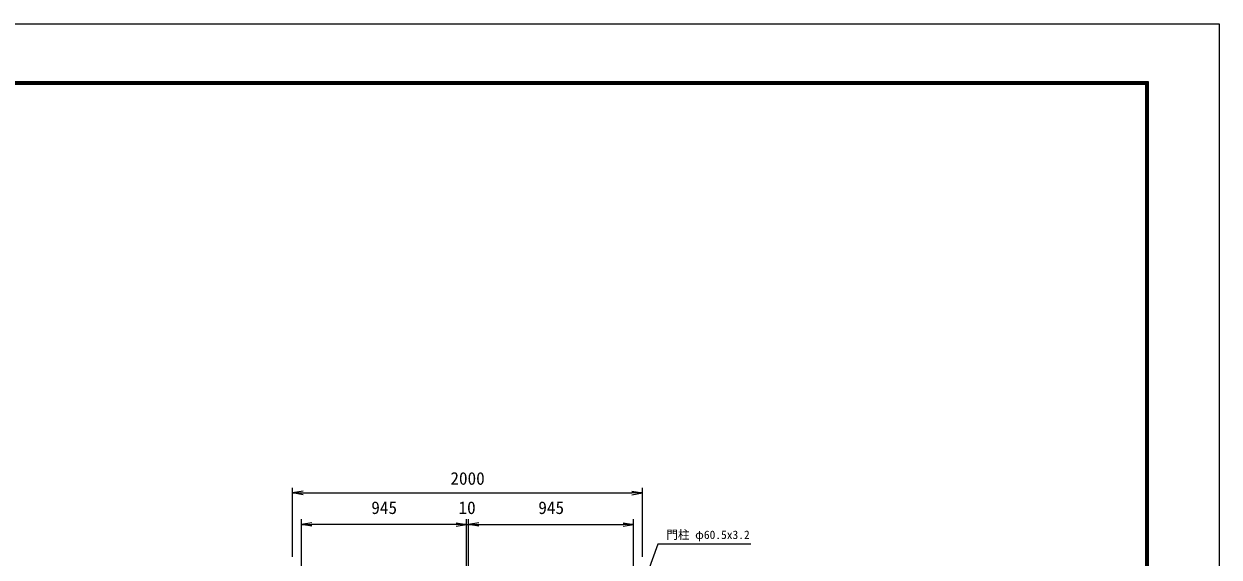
# Model space of a CAD drawing. Units: millimetres, scale not verified. Extents: x -6300 to 6300, y -4455 to 4455.
# Drawn here: x -534 to 6300, y 1408 to 4455 of the extents above; entities that cross this region are included whole.
import ezdxf
from ezdxf.enums import TextEntityAlignment as Align

# ---------------------------------------------------------------- set-up
doc = ezdxf.new("R2010")
doc.units = ezdxf.units.MM
doc.header["$LTSCALE"] = 30
for name, color, linetype, lineweight in [('0-0_D-STR-TXT', 7, 'Continuous', 9), ('0-1_D-TTL', 7, 'Continuous', 9), ('0-9_D-STR-DIM', 7, 'Continuous', 9), ('0-A_0', 7, 'Continuous', 9)]:
    doc.layers.add(name, color=color, linetype=linetype, lineweight=lineweight)
doc.styles.add('ＭＳ ゴシック', font='')
doc.styles.get('ＭＳ ゴシック').set_extended_font_data('MS Gothic')

# ---------------------------------------------------------------- blocks, each defined once
blk = doc.blocks.new('_Open')
at = {"layer": '0-A_0'}
blk.add_line((-30, 5), (0, 0), dxfattribs=at)
blk.add_lwpolyline([(-30, -5), (0, 0), (-30, 0)], dxfattribs=at)

msp = doc.modelspace()

# ---------------------------------------------------------------- linework, layer by layer
at = {"layer": '0-0_D-STR-TXT'}
msp.add_lwpolyline([(3623.6, 1480.93), (3090.44, 1480.93), (3008.51, 1255.2)], dxfattribs=at)
at = {"layer": '0-1_D-TTL', "color": 2, "lineweight": 18}
msp.add_lwpolyline([(-6299.95, 4455), (6300.05, 4455), (6300.05, -4455), (-6299.95, -4455)], close=True, dxfattribs=at)
at = {"layer": '0-1_D-TTL'}
for points in [[(-5894.95, 4125), (5895.05, 4125), (5895.05, -4125), (-5894.95, -4125)], [(-5891.2, 4121.25), (5891.3, 4121.25), (5891.3, -4121.25), (-5891.2, -4121.25)], [(-5887.45, 4117.5), (5887.55, 4117.5), (5887.55, -4117.5), (-5887.45, -4117.5)], [(-5883.7, 4113.75), (5883.8, 4113.75), (5883.8, -4113.75), (-5883.7, -4113.75)], [(-5879.95, 4110), (5880.05, 4110), (5880.05, -4110), (-5879.95, -4110)]]:
    msp.add_lwpolyline(points, close=True, dxfattribs=at)
at = {"layer": '0-9_D-STR-DIM'}
for p, q in [((1002.7, 1409.08), (1002.7, 1804.26)), ((3002.7, 1409.08), (3002.7, 1804.26)), ((1062.7, 1774.26), (2942.7, 1774.26)), ((1052.7, 610.84), (1052.7, 1623.84)), ((1937.7, 1593.84), (1112.7, 1593.84)), ((1937.7, 1593.84), (1877.7, 1593.84)), ((1997.7, 610.84), (1997.7, 1623.84)), ((1997.7, 610.84), (1997.7, 1623.84)), ((1997.7, 1593.84), (2007.7, 1593.84)), ((2007.7, 610.84), (2007.7, 1623.84)), ((2007.7, 610.84), (2007.7, 1623.84)), ((2067.7, 1593.84), (2892.7, 1593.84)), ((2067.7, 1593.84), (2127.7, 1593.84)), ((2952.7, 610.84), (2952.7, 1623.84))]:
    msp.add_line(p, q, dxfattribs=at)

# ---------------------------------------------------------------- block references
at = {"layer": '0-9_D-STR-DIM', "xscale": 2, "yscale": 2, "rotation": 180}
for p in [(1002.7, 1774.26), (1052.7, 1593.84), (2007.7, 1593.84), (2007.7, 1593.84)]:
    msp.add_blockref('_Open', p, dxfattribs=at)
at = {"layer": '0-9_D-STR-DIM', "xscale": 2, "yscale": 2}
for p in [(3002.7, 1774.26), (1997.7, 1593.84), (1997.7, 1593.84), (2952.7, 1593.84)]:
    msp.add_blockref('_Open', p, dxfattribs=at)

# ---------------------------------------------------------------- texts
at = {"layer": '0-0_D-STR-TXT', "style": 'ＭＳ ゴシック'}
msp.add_text('門柱 φ60.5x3.2', height=48.17, dxfattribs=at).set_placement((3140.1, 1496.82), align=Align.BOTTOM_LEFT)
at = {"layer": '0-9_D-STR-DIM', "style": 'ＭＳ ゴシック'}
for s, p in [('2000', (1904.83, 1799.73)), ('945', (1452.49, 1632.44)), ('10', (1951.1, 1632.44)), ('945', (2407.49, 1632.44))]:
    msp.add_text(s, height=72.14, dxfattribs=at).set_placement(p, align=Align.BOTTOM_LEFT)

doc.saveas('drawing.dxf')
